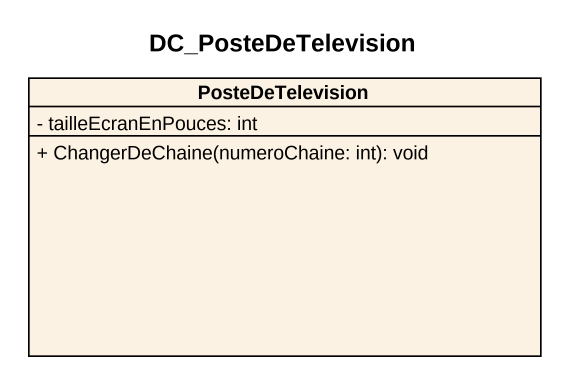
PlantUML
@startuml
title DC_PosteDeTelevision
hide circle
hide empty members
skinparam classAttributeIconSize 0
class PosteDeTelevision {
  - tailleEcranEnPouces: int
  + ChangerDeChaine(numeroChaine: int): void
}
@enduml
